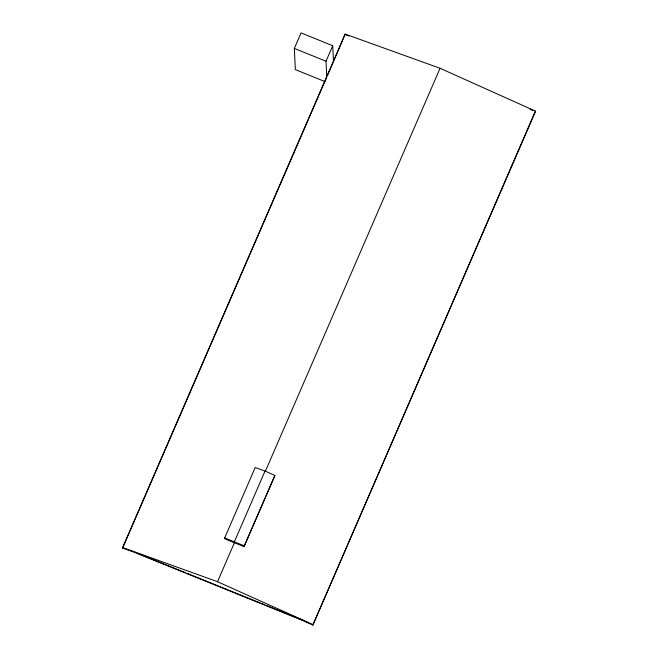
<?xml version="1.0" encoding="UTF-8"?>
<svg xmlns="http://www.w3.org/2000/svg" width="658" height="658" viewBox="0 0 658 658"><rect width="100%" height="100%" fill="white"/><g stroke="black" fill="none" stroke-linecap="round" stroke-linejoin="round"><path stroke-width="0.99" d="M325.151 81.666L295.335 69.592L294.332 48.404L301.051 32.9L332.734 45.723L333.483 61.638L345.146 34.084L440.054 68.284L535.382 111.087L535.406 111.687L312.854 625.1L301.619 620.05L133.813 552.128L122.618 548.098L122.594 547.497L345.146 34.084M326.738 76.542L326.014 61.227L332.734 45.723M122.618 548.098L318.192 96.915M319.007 95.032L326.771 77.142M327.561 75.316L333.088 62.551M224.682 537.923L255.205 467.509L265.034 471.054L274.904 475.479L244.381 545.893L243.954 546.601L225.201 539.009L224.682 537.923L244.381 545.893M234.511 541.468L265.034 471.054M122.594 547.497L217.51 581.705L234.552 542.373M265.487 471.021L440.054 68.284M243.954 546.601L274.904 475.479M312.854 625.1L535.382 111.087M346.1 35.022L348.904 36.026M294.332 48.404L326.014 61.227M138.706 553.756L185.161 572.559M187.061 573.324L264.796 604.792M266.696 605.557L303.667 620.527M529.789 109.162L532.593 110.421M217.51 581.705L312.83 624.5"/></g></svg>
